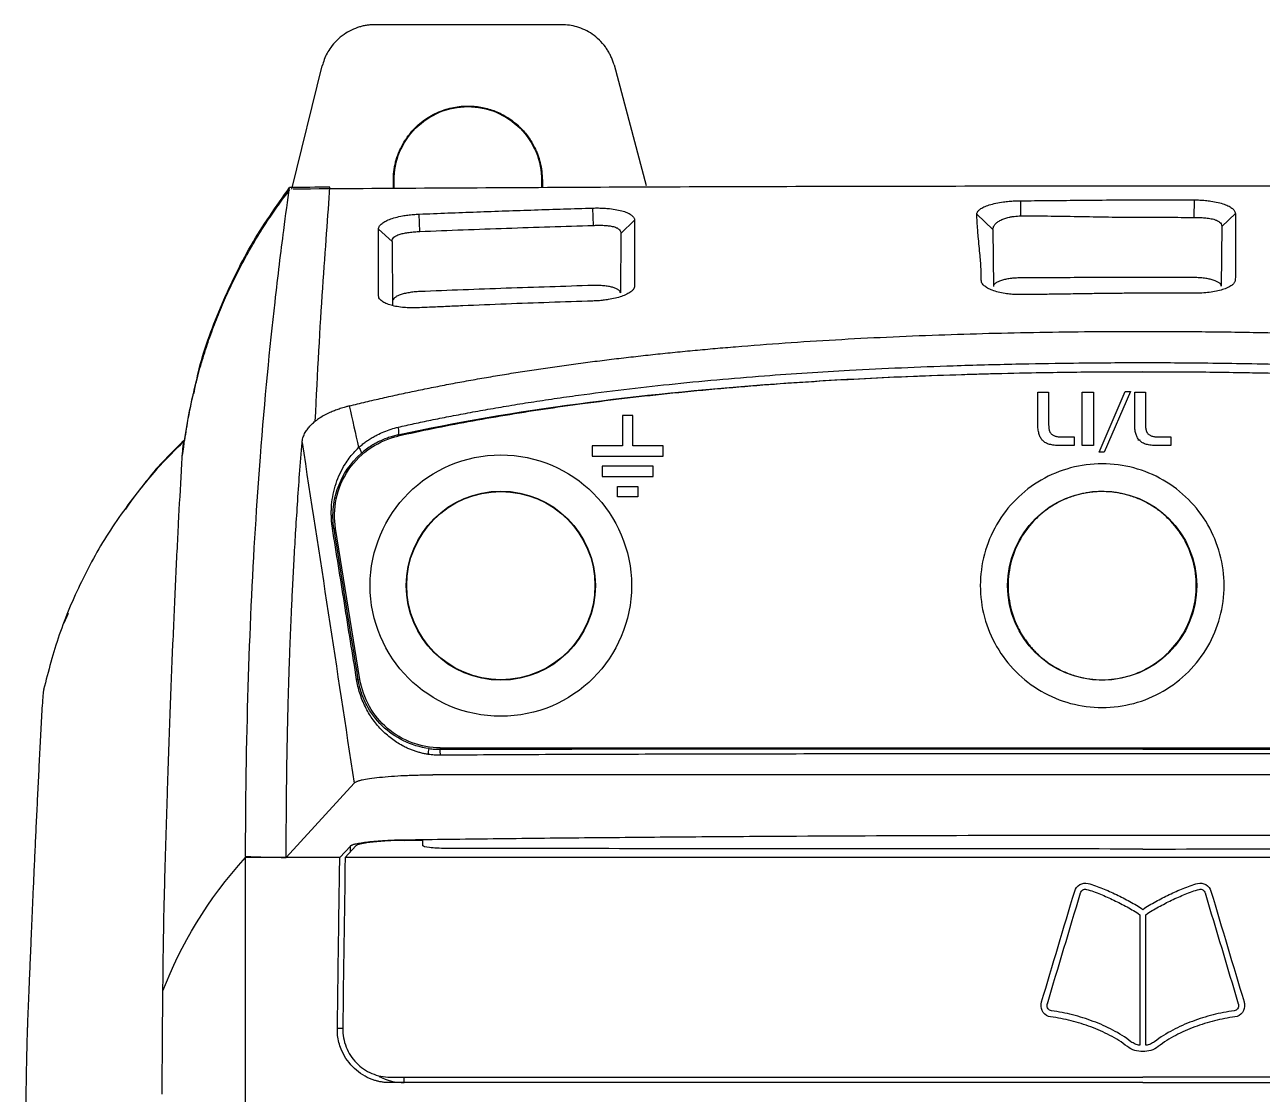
# Model space of a CAD drawing. Extents: x 86 to 639, y 68 to 658.
# Drawn here: x 287.33 to 333.02, y 441.52 to 481.01 of the extents above; entities that cross this region are included whole.
import ezdxf

# ---------------------------------------------------------------- set-up
doc = ezdxf.new("R2010")
doc.units = 0
doc.layers.get('0').update_dxf_attribs({"linetype": 'CONTINUOUS'})

msp = doc.modelspace()

# ---------------------------------------------------------------- linework, layer by layer
at = {"color": 7, "linetype": 'CONTINUOUS'}
for p, q in [((307.152, 481.007), (300.255, 481.007)), ((297.192, 474.942), (298.313, 479.487)), ((309.085, 479.523), (310.273, 475.069)), ((300.939, 474.972), (300.939, 475.257)), ((300.963, 474.972), (300.963, 475.257)), ((306.414, 475.257), (306.414, 475.004)), ((306.439, 475.257), (306.439, 475.004)), ((308.297, 474.239), (308.316, 473.599)), ((324.092, 474.509), (324.096, 473.949)), ((330.498, 474.54), (330.496, 473.895)), ((301.916, 473.375), (301.89, 474.016)), ((309.843, 473.792), (309.339, 473.301)), ((322.48, 474.008), (323.074, 473.45)), ((332.024, 474.033), (331.519, 473.557)), ((300.39, 473.465), (300.893, 473.007)), ((309.339, 473.301), (309.319, 471.104)), ((323.074, 473.45), (323.093, 471.343)), ((331.519, 473.557), (331.499, 471.358)), ((330.497, 471.091), (328.607, 471.093)), ((300.913, 470.808), (300.913, 470.638)), ((328.607, 468.186), (328.607, 468.198)), ((324.732, 466.271), (324.732, 467.445)), ((324.732, 467.445), (325.13, 467.445)), ((325.13, 467.445), (325.13, 466.251)), ((326.369, 467.445), (326.786, 467.445)), ((326.369, 465.475), (326.369, 467.445)), ((326.786, 467.445), (326.786, 465.475)), ((327.001, 465.221), (327.957, 467.467)), ((328.149, 467.467), (327.184, 465.221)), ((327.957, 467.467), (328.149, 467.467)), ((328.307, 466.271), (328.307, 467.445)), ((328.307, 467.445), (328.705, 467.445)), ((328.705, 467.445), (328.705, 466.251)), ((309.4, 466.579), (309.4, 465.454)), ((309.775, 466.579), (309.4, 466.579)), ((309.775, 465.454), (309.775, 466.579)), ((324.732, 466.22), (324.732, 466.271)), ((324.734, 466.171), (324.732, 466.22)), ((324.737, 466.124), (324.734, 466.171)), ((324.742, 466.079), (324.737, 466.124)), ((324.747, 466.035), (324.742, 466.079)), ((324.754, 465.994), (324.747, 466.035)), ((324.762, 465.954), (324.754, 465.994)), ((325.13, 466.251), (325.13, 466.225)), ((325.13, 466.225), (325.131, 466.199)), ((325.131, 466.199), (325.132, 466.175)), ((325.132, 466.175), (325.134, 466.151)), ((325.134, 466.151), (325.136, 466.128)), ((325.136, 466.128), (325.139, 466.107)), ((325.139, 466.107), (325.142, 466.086)), ((325.142, 466.086), (325.146, 466.066)), ((325.146, 466.066), (325.15, 466.047)), ((325.15, 466.047), (325.155, 466.029)), ((325.155, 466.029), (325.16, 466.012)), ((325.16, 466.012), (325.166, 465.996)), ((325.166, 465.996), (325.172, 465.981)), ((325.172, 465.981), (325.179, 465.966)), ((328.308, 466.22), (328.307, 466.271)), ((328.31, 466.171), (328.308, 466.22)), ((328.313, 466.124), (328.31, 466.171)), ((328.317, 466.079), (328.313, 466.124)), ((328.323, 466.035), (328.317, 466.079)), ((328.33, 465.994), (328.323, 466.035)), ((328.338, 465.954), (328.33, 465.994)), ((328.705, 466.251), (328.705, 466.225)), ((328.705, 466.225), (328.706, 466.199)), ((328.706, 466.199), (328.707, 466.175)), ((328.707, 466.175), (328.709, 466.151)), ((328.709, 466.151), (328.711, 466.128)), ((328.711, 466.128), (328.714, 466.107)), ((328.714, 466.107), (328.718, 466.086)), ((328.718, 466.086), (328.722, 466.066)), ((328.722, 466.066), (328.726, 466.047)), ((328.726, 466.047), (328.731, 466.029)), ((328.731, 466.029), (328.736, 466.012)), ((328.736, 466.012), (328.742, 465.996)), ((328.742, 465.996), (328.748, 465.981)), ((328.748, 465.981), (328.755, 465.966)), ((301.117, 465.819), (301.108, 465.862)), ((324.772, 465.916), (324.762, 465.954)), ((324.782, 465.879), (324.772, 465.916)), ((324.794, 465.845), (324.782, 465.879)), ((324.808, 465.812), (324.794, 465.845)), ((324.822, 465.781), (324.808, 465.812)), ((324.838, 465.752), (324.822, 465.781)), ((324.855, 465.724), (324.838, 465.752)), ((324.873, 465.699), (324.855, 465.724)), ((324.893, 465.675), (324.873, 465.699)), ((324.915, 465.651), (324.893, 465.675)), ((324.94, 465.628), (324.915, 465.651)), ((324.966, 465.607), (324.94, 465.628)), ((324.995, 465.587), (324.966, 465.607)), ((325.025, 465.569), (324.995, 465.587)), ((325.057, 465.553), (325.025, 465.569)), ((325.091, 465.538), (325.057, 465.553)), ((325.127, 465.525), (325.091, 465.538)), ((325.165, 465.513), (325.127, 465.525)), ((325.179, 465.966), (325.186, 465.953)), ((325.186, 465.953), (325.195, 465.941)), ((325.195, 465.941), (325.208, 465.922)), ((325.208, 465.922), (325.223, 465.905)), ((325.223, 465.905), (325.239, 465.889)), ((325.239, 465.889), (325.257, 465.875)), ((325.257, 465.875), (325.276, 465.862)), ((325.276, 465.862), (325.296, 465.849)), ((325.296, 465.849), (325.318, 465.838)), ((325.318, 465.838), (325.342, 465.828)), ((325.342, 465.828), (325.367, 465.819)), ((325.367, 465.819), (325.393, 465.812)), ((325.393, 465.812), (325.421, 465.805)), ((325.421, 465.805), (325.45, 465.8)), ((325.45, 465.8), (325.481, 465.796)), ((325.481, 465.796), (325.513, 465.793)), ((325.513, 465.793), (325.546, 465.791)), ((325.546, 465.791), (325.581, 465.791)), ((325.581, 465.791), (326.067, 465.791)), ((326.067, 465.791), (326.067, 465.475)), ((328.348, 465.916), (328.338, 465.954)), ((328.358, 465.879), (328.348, 465.916)), ((328.37, 465.845), (328.358, 465.879)), ((328.383, 465.812), (328.37, 465.845)), ((328.398, 465.781), (328.383, 465.812)), ((328.413, 465.752), (328.398, 465.781)), ((328.43, 465.724), (328.413, 465.752)), ((328.514, 465.669), (328.417, 465.667)), ((328.449, 465.699), (328.43, 465.724)), ((328.468, 465.675), (328.449, 465.699)), ((328.491, 465.651), (328.468, 465.675)), ((328.516, 465.628), (328.491, 465.651)), ((328.542, 465.607), (328.516, 465.628)), ((328.571, 465.587), (328.542, 465.607)), ((328.601, 465.569), (328.571, 465.587)), ((328.633, 465.553), (328.601, 465.569)), ((328.667, 465.538), (328.633, 465.553)), ((328.703, 465.525), (328.667, 465.538)), ((328.741, 465.513), (328.703, 465.525)), ((328.755, 465.966), (328.762, 465.953)), ((328.762, 465.953), (328.77, 465.941)), ((328.77, 465.941), (328.784, 465.922)), ((328.784, 465.922), (328.798, 465.905)), ((328.798, 465.905), (328.815, 465.889)), ((328.815, 465.889), (328.832, 465.875)), ((328.832, 465.875), (328.851, 465.862)), ((328.851, 465.862), (328.872, 465.849)), ((328.872, 465.849), (328.894, 465.838)), ((328.894, 465.838), (328.918, 465.828)), ((328.918, 465.828), (328.942, 465.819)), ((328.942, 465.819), (328.969, 465.812)), ((328.969, 465.812), (328.996, 465.805)), ((328.996, 465.805), (329.026, 465.8)), ((329.026, 465.8), (329.056, 465.796)), ((329.056, 465.796), (329.088, 465.793)), ((329.088, 465.793), (329.122, 465.791)), ((329.122, 465.791), (329.157, 465.791)), ((329.157, 465.791), (329.642, 465.791)), ((329.642, 465.791), (329.642, 465.475)), ((308.275, 465.454), (308.275, 465.079)), ((309.4, 465.454), (308.275, 465.454)), ((308.275, 465.079), (310.9, 465.079)), ((310.9, 465.454), (309.775, 465.454)), ((310.9, 465.079), (310.9, 465.454)), ((325.205, 465.503), (325.165, 465.513)), ((325.246, 465.494), (325.205, 465.503)), ((325.29, 465.487), (325.246, 465.494)), ((325.335, 465.482), (325.29, 465.487)), ((325.382, 465.478), (325.335, 465.482)), ((325.431, 465.476), (325.382, 465.478)), ((325.482, 465.475), (325.431, 465.476)), ((326.067, 465.475), (325.482, 465.475)), ((326.786, 465.475), (326.369, 465.475)), ((327.184, 465.221), (327.001, 465.221)), ((328.781, 465.503), (328.741, 465.513)), ((328.822, 465.494), (328.781, 465.503)), ((328.866, 465.487), (328.822, 465.494)), ((328.911, 465.482), (328.866, 465.487)), ((328.958, 465.478), (328.911, 465.482)), ((329.007, 465.476), (328.958, 465.478)), ((329.058, 465.475), (329.007, 465.476)), ((329.642, 465.475), (329.058, 465.475)), ((308.65, 464.704), (308.65, 464.329)), ((310.525, 464.704), (308.65, 464.704)), ((310.525, 464.329), (310.525, 464.704)), ((308.65, 464.329), (310.525, 464.329)), ((309.213, 463.954), (309.963, 463.954)), ((309.213, 463.579), (309.213, 463.954)), ((309.963, 463.954), (309.963, 463.579)), ((309.963, 463.579), (309.213, 463.579)), ((298.748, 462.403), (298.808, 462.413)), ((299.707, 456.835), (298.808, 462.413)), ((288.938, 459.274), (288.777, 458.908)), ((299.642, 456.825), (299.707, 456.835)), ((302.669, 454.253), (302.669, 454.312)), ((302.669, 454.312), (354.545, 454.312)), ((328.607, 453.312), (302.398, 453.312)), ((354.815, 453.312), (328.607, 453.312)), ((296.985, 450.26), (299.49, 453.007)), ((298.961, 450.26), (299.353, 450.684)), ((299.159, 450.26), (299.552, 450.685)), ((302.031, 450.693), (302.029, 450.902))]:
    msp.add_line(p, q, dxfattribs=at)
msp.add_line((300.893, 473.007), (300.913, 470.638))
at = {"color": 8, "linetype": 'CONTINUOUS'}
for p, q in [((301.342, 450.893), (301.342, 450.915)), ((299.353, 450.47), (299.353, 450.684)), ((299.071, 443.949), (298.873, 443.949)), ((301.342, 441.949), (301.342, 442.138))]:
    msp.add_line(p, q, dxfattribs=at)
at = {"color": 7, "linetype": 'CONTINUOUS', "flags": 128}
for points in [[(301.108, 465.862), (301.122, 465.871), (301.133, 465.89), (301.141, 465.919), (301.145, 465.956), (301.145, 465.999), (301.141, 466.048), (301.133, 466.098), (301.122, 466.149)], [(299.656, 465.395), (299.684, 465.359), (299.708, 465.324), (299.729, 465.289), (299.744, 465.257), (299.754, 465.228), (299.757, 465.204), (299.755, 465.185), (299.748, 465.172)]]:
    msp.add_lwpolyline(points, dxfattribs=at)
at = {"color": 7, "linetype": 'CONTINUOUS'}
for centre, radius in [((304.907, 460.298), 4.825), ((304.907, 460.298), 3.491), ((304.907, 460.298), 3.474), ((327.107, 460.298), 3.491)]:
    msp.add_circle(centre, radius, dxfattribs=at)
for centre, radius, start, end in [((298.711, 462.324), 0.0882, 64.9572, 102.043), ((299.602, 456.744), 0.0901, 63.4555, 102.0612), ((269.575, 458.554), 32.96, 352.1719, 352.5513), ((299.671, 454.085), 3.003, 359.0845, 3.2083)]:
    msp.add_arc(centre, radius, start, end, dxfattribs=at)
at = {"color": 8, "linetype": 'CONTINUOUS'}
msp.add_arc((301.342, 443.93), 1.98, 242.2555, 269.9908, dxfattribs=at)
at = {"color": 7, "linetype": 'CONTINUOUS'}
for points, knots in [([(300.255, 481.007), (300.207, 481.006), (300.111, 481.004), (299.968, 480.988), (299.826, 480.963), (299.631, 480.912), (299.388, 480.819), (299.104, 480.654), (298.843, 480.439), (298.638, 480.197), (298.489, 479.957), (298.382, 479.728), (298.336, 479.567), (298.313, 479.487)], [0, 0, 0, 0, 0.054324, 0.108343, 0.162336, 0.216586, 0.335867, 0.455346, 0.585776, 0.716409, 0.811058, 0.905085, 1, 1, 1, 1]), ([(309.085, 479.523), (309.071, 479.571), (309.043, 479.666), (308.989, 479.803), (308.926, 479.937), (308.852, 480.065), (308.733, 480.241), (308.551, 480.451), (308.292, 480.662), (308.011, 480.823), (307.726, 480.93), (307.437, 480.996), (307.247, 481.004), (307.152, 481.007)], [0, 0, 0, 0, 0.056861, 0.113237, 0.169437, 0.225774, 0.282559, 0.412803, 0.543251, 0.662726, 0.7824, 0.891055, 1, 1, 1, 1]), ([(300.939, 475.257), (300.94, 475.316), (300.942, 475.431), (300.958, 475.603), (300.985, 475.773), (301.022, 475.941), (301.07, 476.106), (301.129, 476.268), (301.234, 476.51), (301.41, 476.819), (301.724, 477.205), (302.144, 477.561), (302.67, 477.833), (303.228, 477.989), (303.772, 478.023), (304.289, 477.957), (304.773, 477.801), (305.229, 477.557), (305.618, 477.237), (305.931, 476.872), (306.138, 476.526), (306.276, 476.206), (306.365, 475.911), (306.427, 475.594), (306.435, 475.37), (306.439, 475.257)], [0, 0, 0, 0, 0.020203, 0.040204, 0.060083, 0.079919, 0.099793, 0.119784, 0.139971, 0.191365, 0.242819, 0.312145, 0.381531, 0.446848, 0.512226, 0.569654, 0.627145, 0.687768, 0.748454, 0.801257, 0.854121, 0.888054, 0.922047, 0.960976, 1, 1, 1, 1]), ([(300.963, 475.257), (300.963, 475.614), (301.034, 475.971), (301.307, 476.63), (301.509, 476.932), (302.014, 477.437), (302.316, 477.639), (302.975, 477.912), (303.332, 477.983), (304.045, 477.983), (304.402, 477.912), (305.061, 477.639), (305.363, 477.437), (305.868, 476.932), (306.07, 476.63), (306.343, 475.971), (306.414, 475.614), (306.414, 475.257)], [0, 0, 0, 0, 0.125, 0.125, 0.25, 0.25, 0.375, 0.375, 0.5, 0.5, 0.625, 0.625, 0.75, 0.75, 0.875, 0.875, 1, 1, 1, 1]), ([(293.243, 465.669), (293.263, 465.809), (293.303, 466.089), (293.375, 466.505), (293.455, 466.917), (293.543, 467.325), (293.639, 467.727), (293.743, 468.125), (293.854, 468.518), (293.973, 468.905), (294.099, 469.288), (294.231, 469.665), (294.371, 470.037), (294.516, 470.403), (294.668, 470.764), (294.826, 471.119), (294.99, 471.468), (295.16, 471.812), (295.335, 472.149), (295.515, 472.481), (295.7, 472.807), (295.889, 473.127), (296.084, 473.441), (296.283, 473.749), (296.486, 474.051), (296.693, 474.347), (296.904, 474.637), (297.049, 474.827), (297.121, 474.921)], [0, 0, 0, 0, 0.042336, 0.084366, 0.126089, 0.167503, 0.208609, 0.249405, 0.289892, 0.330067, 0.369931, 0.409483, 0.448724, 0.487651, 0.526266, 0.564568, 0.602558, 0.640236, 0.677602, 0.714657, 0.751401, 0.787836, 0.823962, 0.85978, 0.895292, 0.930498, 0.9654, 1, 1, 1, 1]), ([(293.577, 467.387), (293.626, 467.642), (293.833, 468.726), (294.526, 470.571), (295.619, 472.887), (296.613, 474.297), (297.107, 474.998)], [0, 0, 0, 0, 0.093072, 0.395378, 0.699263, 1, 1, 1, 1]), ([(295.485, 450.297), (295.485, 451.346), (295.494, 452.377), (295.574, 457.694), (295.889, 464.077), (296.492, 470.206), (296.789, 472.619), (296.968, 473.991), (297.04, 474.52), (297.107, 474.998)], [0, 0, 0, 0, 0.517739, 0.517739, 2.721981, 4.086011, 4.876594, 4.876594, 5.450041, 5.450041, 5.450041, 5.450041]), ([(297.235, 474.951), (300.685, 474.972), (307.61, 475.016), (318.087, 475.052), (325.102, 475.057), (328.607, 475.059)], [0, 0, 0, 0, 0.331909, 0.666236, 1, 1, 1, 1]), ([(298.057, 466.37), (298.139, 468.185), (298.237, 469.834), (298.43, 472.733), (298.525, 473.983), (298.6, 475.008)], [0, 0, 0, 0, 0.5, 0.5, 1, 1, 1, 1]), ([(328.607, 475.059), (332.111, 475.057), (339.126, 475.052), (349.604, 475.016), (356.529, 474.972), (359.979, 474.951)], [0, 0, 0, 0, 0.333756, 0.668083, 1, 1, 1, 1]), ([(301.89, 474.016), (302.6, 474.044), (304.021, 474.099), (306.156, 474.173), (307.583, 474.217), (308.297, 474.239)], [0, 0, 0, 0, 0.3321585, 0.6654931, 1, 1, 1, 1]), ([(308.297, 474.239), (308.333, 474.24), (308.404, 474.242), (308.511, 474.242), (308.615, 474.239), (308.719, 474.235), (308.82, 474.228), (308.984, 474.212), (309.199, 474.181), (309.43, 474.125), (309.614, 474.054), (309.721, 473.987), (309.783, 473.929), (309.816, 473.884), (309.839, 473.839), (309.842, 473.807), (309.844, 473.792)], [0, 0, 0, 0, 0.0419074, 0.0834094, 0.1247447, 0.1661556, 0.2078827, 0.2501617, 0.3740965, 0.4995149, 0.6221801, 0.7492013, 0.8110579, 0.8745331, 0.9388919, 1, 1, 1, 1]), ([(322.48, 474.008), (322.481, 474.02), (322.482, 474.046), (322.497, 474.084), (322.52, 474.121), (322.553, 474.158), (322.617, 474.213), (322.733, 474.282), (322.932, 474.358), (323.176, 474.421), (323.428, 474.464), (323.665, 474.49), (323.877, 474.505), (324.02, 474.508), (324.092, 474.509)], [0, 0, 0, 0, 0.050271, 0.100182, 0.150013, 0.200049, 0.250569, 0.376187, 0.500611, 0.625917, 0.750289, 0.834047, 0.916734, 1, 1, 1, 1]), ([(324.092, 474.509), (324.264, 474.51), (324.641, 474.513), (325.393, 474.52), (326.379, 474.53), (327.507, 474.54), (328.26, 474.542), (328.607, 474.543)], [0, 0, 0, 0, 0.1142851, 0.2500018, 0.499984, 0.7694685, 1, 1, 1, 1]), ([(328.607, 474.543), (328.924, 474.542), (329.555, 474.542), (330.185, 474.541), (330.498, 474.54)], [0, 0, 0, 0, 0.503636, 1, 1, 1, 1]), ([(330.498, 474.54), (330.533, 474.54), (330.604, 474.539), (330.71, 474.535), (330.814, 474.529), (330.916, 474.52), (331.017, 474.51), (331.179, 474.488), (331.391, 474.449), (331.618, 474.383), (331.799, 474.306), (331.904, 474.234), (331.964, 474.174), (331.997, 474.127), (332.019, 474.08), (332.022, 474.048), (332.024, 474.033)], [0, 0, 0, 0, 0.04168, 0.083042, 0.124338, 0.165821, 0.207742, 0.250344, 0.373822, 0.499504, 0.622344, 0.749085, 0.810596, 0.874457, 0.939088, 1, 1, 1, 1]), ([(300.39, 473.465), (300.39, 473.475), (300.392, 473.495), (300.402, 473.526), (300.42, 473.563), (300.449, 473.605), (300.507, 473.666), (300.61, 473.74), (300.786, 473.822), (301.009, 473.894), (301.247, 473.946), (301.474, 473.982), (301.68, 474.005), (301.82, 474.012), (301.89, 474.016)], [0, 0, 0, 0, 0.039765, 0.081601, 0.12564, 0.189489, 0.251072, 0.378029, 0.500667, 0.626364, 0.749827, 0.834371, 0.917086, 1, 1, 1, 1]), ([(309.844, 473.792), (309.844, 473.7), (309.844, 473.482), (309.844, 473.093), (309.845, 472.572), (309.844, 472.03), (309.844, 471.598), (309.841, 471.397), (309.84, 471.343)], [0, 0, 0, 0, 0.122689, 0.289362, 0.500023, 0.772383, 0.939045, 1, 1, 1, 1]), ([(322.643, 471.571), (322.643, 471.642), (322.642, 471.786), (322.634, 472), (322.621, 472.235), (322.598, 472.514), (322.566, 472.841), (322.535, 473.156), (322.507, 473.457), (322.487, 473.729), (322.482, 473.918), (322.48, 474.008)], [0, 0, 0, 0, 0.082273, 0.165581, 0.249929, 0.358907, 0.499845, 0.649294, 0.749845, 0.882275, 1, 1, 1, 1]), ([(323.074, 473.45), (323.074, 473.479), (323.085, 473.542), (323.14, 473.634), (323.235, 473.723), (323.359, 473.797), (323.505, 473.857), (323.65, 473.898), (323.771, 473.921), (323.912, 473.941), (324.017, 473.948), (324.096, 473.949)], [2, 2, 2, 2, 2.358582, 2.771605, 3.173075, 3.568828, 3.919417, 4.274657, 4.512728, 4.661605, 5.109554, 5.109554, 5.109554, 5.109554]), ([(324.096, 473.949), (324.848, 473.954), (326.351, 473.929), (327.855, 473.898), (328.607, 473.898)], [2, 2, 2, 2, 4.797123, 7.594349, 7.594349, 7.594349, 7.594349]), ([(328.607, 473.898), (328.922, 473.898), (329.551, 473.898), (330.181, 473.896), (330.496, 473.895)], [2, 2, 2, 2, 3.17099, 4.341925, 4.341925, 4.341925, 4.341925]), ([(330.496, 473.895), (330.555, 473.895), (330.672, 473.893), (330.851, 473.884), (331.005, 473.868), (331.132, 473.847), (331.236, 473.822), (331.348, 473.784), (331.442, 473.729), (331.505, 473.653), (331.519, 473.591), (331.519, 473.557)], [2, 2, 2, 2, 2.362977, 2.723375, 3.13571, 3.389115, 3.638669, 3.967066, 4.407616, 4.753707, 5.177187, 5.177187, 5.177187, 5.177187]), ([(332.024, 474.033), (332.024, 473.931), (332.024, 473.727), (332.024, 473.414), (332.024, 472.941), (332.024, 472.396), (332.025, 471.882), (332.022, 471.641), (332.021, 471.576)], [0, 0, 0, 0, 0.133335, 0.26667, 0.400006, 0.725163, 0.925162, 1, 1, 1, 1]), ([(300.39, 470.988), (300.39, 471.027), (300.387, 471.163), (300.388, 471.454), (300.388, 471.911), (300.389, 472.425), (300.389, 472.964), (300.39, 473.29), (300.39, 473.465)], [0, 0, 0, 0, 0.042712, 0.152185, 0.328417, 0.571399, 0.76926, 1, 1, 1, 1]), ([(300.893, 473.007), (300.893, 473.037), (300.905, 473.095), (300.957, 473.163), (301.046, 473.224), (301.175, 473.274), (301.345, 473.315), (301.524, 473.342), (301.716, 473.362), (301.85, 473.371), (301.916, 473.375)], [2, 2, 2, 2, 2.389616, 2.719082, 3.045844, 3.538968, 3.933557, 4.339292, 4.748831, 5.160273, 5.160273, 5.160273, 5.160273]), ([(301.916, 473.375), (302.983, 473.418), (305.116, 473.498), (307.25, 473.567), (308.316, 473.599)], [2, 2, 2, 2, 5.978294, 9.953058, 9.953058, 9.953058, 9.953058]), ([(308.316, 473.599), (308.376, 473.602), (308.515, 473.606), (308.7, 473.604), (308.877, 473.589), (309.035, 473.563), (309.168, 473.522), (309.264, 473.466), (309.325, 473.397), (309.339, 473.335), (309.339, 473.301)], [2, 2, 2, 2, 2.35885, 2.852786, 3.179198, 3.574448, 4.046639, 4.403954, 4.760057, 5.194084, 5.194084, 5.194084, 5.194084]), ([(324.094, 471.044), (324.054, 471.044), (323.976, 471.045), (323.859, 471.049), (323.744, 471.057), (323.631, 471.069), (323.468, 471.091), (323.263, 471.131), (323.045, 471.199), (322.868, 471.281), (322.753, 471.362), (322.686, 471.438), (322.649, 471.504), (322.645, 471.548), (322.643, 471.571)], [0, 0, 0, 0, 0.050509, 0.100388, 0.15, 0.199716, 0.249901, 0.373919, 0.499596, 0.623792, 0.749754, 0.833789, 0.916795, 1, 1, 1, 1]), ([(324.096, 471.66), (324.063, 471.66), (323.996, 471.659), (323.897, 471.654), (323.801, 471.646), (323.677, 471.631), (323.532, 471.606), (323.381, 471.567), (323.255, 471.519), (323.163, 471.464), (323.103, 471.405), (323.096, 471.364), (323.092, 471.343)], [0, 0, 0, 0, 0.062252, 0.123811, 0.185344, 0.247519, 0.369353, 0.492311, 0.618145, 0.745064, 0.872159, 1, 1, 1, 1]), ([(328.607, 471.675), (327.854, 471.674), (326.351, 471.672), (324.847, 471.664), (324.096, 471.66)], [0, 0, 0, 0, 0.500564, 1, 1, 1, 1]), ([(330.496, 471.672), (330.181, 471.673), (329.552, 471.674), (328.922, 471.674), (328.607, 471.675)], [0, 0, 0, 0, 0.4997932, 1, 1, 1, 1]), ([(331.5, 471.358), (331.499, 471.368), (331.497, 471.389), (331.482, 471.419), (331.459, 471.449), (331.414, 471.488), (331.337, 471.533), (331.212, 471.581), (331.06, 471.62), (330.886, 471.649), (330.696, 471.668), (330.563, 471.671), (330.496, 471.672)], [0, 0, 0, 0, 0.064377, 0.128003, 0.191443, 0.255269, 0.382178, 0.508044, 0.630954, 0.752806, 0.876325, 1, 1, 1, 1]), ([(332.021, 471.576), (332.019, 471.563), (332.015, 471.537), (331.997, 471.498), (331.97, 471.46), (331.934, 471.422), (331.867, 471.367), (331.75, 471.298), (331.557, 471.224), (331.326, 471.164), (331.067, 471.122), (330.787, 471.095), (330.595, 471.093), (330.497, 471.092)], [0, 0, 0, 0, 0.050013, 0.099751, 0.149555, 0.19976, 0.250697, 0.375457, 0.500343, 0.624863, 0.74994, 0.872686, 1, 1, 1, 1]), ([(301.916, 471.156), (301.882, 471.154), (301.814, 471.151), (301.712, 471.142), (301.613, 471.13), (301.487, 471.111), (301.339, 471.08), (301.189, 471.035), (301.067, 470.983), (300.98, 470.927), (300.923, 470.868), (300.916, 470.828), (300.912, 470.808)], [0, 0, 0, 0, 0.063651, 0.126766, 0.190069, 0.254277, 0.379595, 0.505738, 0.628142, 0.751584, 0.875559, 1, 1, 1, 1]), ([(308.316, 471.38), (307.245, 471.347), (305.112, 471.281), (302.979, 471.198), (301.916, 471.156)], [0, 0, 0, 0, 0.501847, 1, 1, 1, 1]), ([(309.84, 471.343), (309.838, 471.33), (309.834, 471.303), (309.816, 471.264), (309.788, 471.224), (309.752, 471.185), (309.683, 471.128), (309.564, 471.055), (309.37, 470.975), (309.138, 470.907), (308.905, 470.862), (308.69, 470.833), (308.499, 470.814), (308.371, 470.809), (308.306, 470.806)], [0, 0, 0, 0, 0.049963, 0.099669, 0.149463, 0.199688, 0.250676, 0.375504, 0.500231, 0.62402, 0.74973, 0.833031, 0.916076, 1, 1, 1, 1]), ([(309.32, 471.104), (309.319, 471.114), (309.317, 471.134), (309.302, 471.164), (309.277, 471.194), (309.232, 471.23), (309.155, 471.272), (309.031, 471.314), (308.882, 471.347), (308.709, 471.37), (308.518, 471.383), (308.384, 471.381), (308.316, 471.38)], [0, 0, 0, 0, 0.06532, 0.130063, 0.19483, 0.260225, 0.385093, 0.508201, 0.629662, 0.750154, 0.874396, 1, 1, 1, 1]), ([(328.607, 471.093), (328.427, 471.093), (328.051, 471.092), (327.506, 471.088), (326.934, 471.08), (326.282, 471.071), (325.699, 471.062), (325.121, 471.054), (324.645, 471.048), (324.269, 471.045), (324.094, 471.044)], [0, 0, 0, 0, 0.11927, 0.249978, 0.36225, 0.499978, 0.683345, 0.749989, 0.883818, 1, 1, 1, 1]), ([(301.901, 470.558), (301.861, 470.556), (301.783, 470.553), (301.666, 470.552), (301.554, 470.553), (301.444, 470.558), (301.283, 470.57), (301.077, 470.596), (300.848, 470.648), (300.657, 470.716), (300.528, 470.789), (300.448, 470.859), (300.403, 470.923), (300.394, 470.967), (300.39, 470.988)], [0, 0, 0, 0, 0.052365, 0.103313, 0.153089, 0.201957, 0.250195, 0.375056, 0.499777, 0.624406, 0.74947, 0.833998, 0.916989, 1, 1, 1, 1]), ([(308.306, 470.806), (307.769, 470.789), (306.701, 470.754), (305.1, 470.695), (303.822, 470.643), (302.88, 470.602), (302.347, 470.579), (302.026, 470.564), (301.901, 470.558)], [0, 0, 0, 0, 0.251475, 0.499983, 0.749987, 0.849991, 0.941276, 1, 1, 1, 1]), ([(299.312, 466.934), (299.514, 466.984), (299.92, 467.083), (300.535, 467.225), (301.157, 467.364), (301.786, 467.497), (302.422, 467.626), (303.066, 467.751), (303.716, 467.871), (304.374, 467.986), (305.039, 468.098), (305.71, 468.205), (306.389, 468.308), (307.076, 468.407), (307.769, 468.502), (308.469, 468.593), (309.177, 468.68), (309.892, 468.763), (310.614, 468.842), (311.343, 468.917), (312.08, 468.989), (312.824, 469.057), (313.929, 469.151), (315.406, 469.264), (317.265, 469.382), (319.156, 469.481), (321.047, 469.558), (322.931, 469.617), (324.806, 469.657), (326.7, 469.682), (327.969, 469.685), (328.607, 469.686)], [0, 0, 0, 0, 0.022267, 0.044639, 0.067123, 0.089725, 0.11245, 0.135303, 0.158292, 0.18142, 0.204694, 0.228118, 0.251697, 0.275437, 0.299343, 0.323418, 0.347668, 0.372096, 0.396708, 0.421506, 0.446496, 0.471681, 0.497065, 0.558586, 0.621, 0.684352, 0.74868, 0.810618, 0.873133, 0.936251, 1, 1, 1, 1]), ([(328.607, 469.686), (328.972, 469.686), (329.7, 469.685), (330.789, 469.677), (331.872, 469.664), (332.949, 469.645), (334.019, 469.621), (335.083, 469.592), (336.432, 469.547), (338.057, 469.481), (339.949, 469.382), (341.807, 469.264), (343.511, 469.134), (345.062, 468.997), (346.463, 468.858), (347.838, 468.705), (349.187, 468.538), (350.51, 468.356), (351.807, 468.16), (353.077, 467.948), (354.322, 467.72), (355.541, 467.476), (356.734, 467.217), (357.514, 467.028), (357.901, 466.934)], [0, 0, 0, 0, 0.036507, 0.072804, 0.108897, 0.14479, 0.180489, 0.215998, 0.251324, 0.315652, 0.379003, 0.441418, 0.502941, 0.551228, 0.598802, 0.645692, 0.691926, 0.737535, 0.782551, 0.827009, 0.870944, 0.914395, 0.9574, 1, 1, 1, 1]), ([(301.122, 466.149), (301.316, 466.193), (301.717, 466.282), (302.34, 466.413), (303.001, 466.545), (303.701, 466.679), (304.439, 466.812), (305.217, 466.945), (306.034, 467.077), (306.891, 467.206), (308.581, 467.445), (311.162, 467.752), (314.504, 468.05), (318.003, 468.276), (321.1, 468.409), (323.794, 468.483), (325.732, 468.516), (327.295, 468.531), (328.211, 468.533), (328.607, 468.533)], [0, 0, 0, 0, 0.0224244, 0.0461814, 0.0712718, 0.0976955, 0.1254518, 0.1545384, 0.1849535, 0.2166989, 0.2497775, 0.3721265, 0.4997258, 0.6128233, 0.7498179, 0.8325499, 0.9018258, 0.9576436, 1, 1, 1, 1]), ([(328.607, 468.533), (328.947, 468.533), (329.69, 468.532), (330.901, 468.522), (332.301, 468.503), (333.892, 468.47), (336.35, 468.4), (339.269, 468.273), (342.72, 468.049), (346.005, 467.757), (348.815, 467.424), (350.977, 467.111), (352.429, 466.875), (353.759, 466.635), (354.969, 466.397), (355.73, 466.229), (356.092, 466.149)], [0, 0, 0, 0, 0.036425, 0.079657, 0.129695, 0.186537, 0.250183, 0.393442, 0.500277, 0.622821, 0.750222, 0.80843, 0.862513, 0.912474, 0.958304, 1, 1, 1, 1]), ([(301.108, 465.862), (303.274, 466.338), (305.505, 466.713), (310.031, 467.319), (312.327, 467.547), (316.948, 467.893), (319.273, 468.009), (323.935, 468.161), (326.271, 468.198), (328.607, 468.198)], [0, 0, 0, 0, 0.25, 0.25, 0.5, 0.5, 0.75, 0.75, 1, 1, 1, 1]), ([(328.607, 468.186), (328.226, 468.186), (327.462, 468.184), (326.311, 468.175), (324.957, 468.157), (323.418, 468.126), (321.083, 468.06), (318.213, 467.941), (314.729, 467.722), (311.319, 467.424), (308.545, 467.1), (306.484, 466.808), (305.077, 466.587), (303.716, 466.349), (302.4, 466.096), (301.54, 465.91), (301.117, 465.819)], [0, 0, 0, 0, 0.04127, 0.08293, 0.124982, 0.188238, 0.249971, 0.378477, 0.499997, 0.628726, 0.749982, 0.803056, 0.854582, 0.904571, 0.953038, 1, 1, 1, 1]), ([(328.607, 468.198), (330.943, 468.198), (333.279, 468.161), (337.94, 468.009), (340.266, 467.893), (344.887, 467.548), (347.182, 467.318), (351.709, 466.713), (353.94, 466.338), (356.106, 465.862)], [0, 0, 0, 0, 0.25, 0.25, 0.5, 0.5, 0.75, 0.75, 1, 1, 1, 1]), ([(356.096, 465.819), (355.834, 465.876), (355.303, 465.992), (354.497, 466.156), (353.673, 466.314), (352.831, 466.466), (351.971, 466.611), (351.094, 466.75), (350.198, 466.883), (348.487, 467.121), (345.893, 467.424), (343.032, 467.675), (340.701, 467.835), (338.987, 467.932), (337.254, 468.013), (335.342, 468.084), (333.227, 468.141), (330.924, 468.179), (329.382, 468.184), (328.607, 468.186)], [0, 0, 0, 0, 0.029172, 0.058931, 0.08928, 0.120224, 0.151766, 0.183909, 0.216658, 0.250014, 0.371438, 0.500007, 0.561672, 0.625011, 0.686281, 0.750033, 0.83259, 0.915909, 1, 1, 1, 1]), ([(293.547, 467.409), (293.47, 467.056), (293.315, 466.346), (293.203, 465.521), (293.146, 465.106)], [0, 0, 0, 0, 0.497229, 1, 1, 1, 1]), ([(299.312, 466.934), (299.272, 466.923), (299.207, 466.905), (299.08, 466.868), (298.934, 466.82), (298.76, 466.756), (298.579, 466.68), (298.395, 466.59), (298.213, 466.485), (298.109, 466.408), (298.057, 466.37)], [0, 0, 0, 0, 0.077298, 0.125355, 0.250376, 0.37451, 0.500101, 0.663978, 0.83068, 1, 1, 1, 1]), ([(297.568, 465.586), (297.571, 465.614), (297.579, 465.668), (297.6, 465.75), (297.627, 465.83), (297.663, 465.909), (297.717, 466.007), (297.797, 466.121), (297.913, 466.249), (298.009, 466.33), (298.057, 466.37)], [0, 0, 0, 0, 0.10253, 0.203589, 0.303363, 0.402047, 0.499841, 0.670276, 0.836555, 1, 1, 1, 1]), ([(299.656, 465.395), (299.698, 465.431), (299.782, 465.504), (299.914, 465.604), (300.051, 465.699), (300.193, 465.786), (300.372, 465.884), (300.591, 465.985), (300.851, 466.081), (301.031, 466.127), (301.122, 466.149)], [0, 0, 0, 0, 0.099637, 0.199334, 0.299284, 0.399682, 0.500721, 0.667321, 0.833437, 1, 1, 1, 1]), ([(291.059, 463.124), (291.349, 463.524), (292.002, 464.426), (292.799, 465.224), (293.243, 465.669)], [0, 0, 0, 0, 0.442724, 1, 1, 1, 1]), ([(293.224, 465.668), (292.743, 465.201), (292.179, 464.653), (291.722, 464.029), (291.655, 463.938)], [0, 0, 0, 0, 0.854123, 1, 1, 1, 1]), ([(292.432, 445.342), (292.442, 446.259), (292.452, 447.068), (292.471, 448.128), (292.478, 448.451), (292.489, 448.883), (292.493, 449.021), (292.501, 449.3), (292.536, 450.547), (292.572, 451.724), (292.669, 454.713), (292.736, 456.506), (292.838, 458.958), (292.872, 459.736), (292.941, 461.218), (292.976, 461.923), (293.046, 463.272), (293.081, 463.916), (293.12, 464.611), (293.125, 464.688), (293.134, 464.841), (293.138, 464.917), (293.151, 465.122), (293.16, 465.238), (293.187, 465.527), (293.205, 465.639), (293.224, 465.668)], [0, 0, 0, 0, 0.0625, 0.0625, 0.09375, 0.09375, 0.109375, 0.109375, 0.125, 0.25, 0.25, 0.5, 0.5, 0.625, 0.625, 0.75, 0.75, 0.875, 0.875, 0.890625, 0.890625, 0.90625, 0.90625, 0.9375, 0.9375, 1, 1, 1, 1]), ([(296.985, 450.26), (296.985, 450.53), (296.986, 451.066), (296.99, 451.853), (296.996, 452.621), (297.005, 453.368), (297.017, 454.094), (297.031, 454.801), (297.046, 455.488), (297.064, 456.156), (297.083, 456.804), (297.104, 457.433), (297.126, 458.044), (297.152, 458.706), (297.184, 459.452), (297.225, 460.313), (297.274, 461.249), (297.332, 462.256), (297.401, 463.325), (297.479, 464.451), (297.537, 465.199), (297.568, 465.586)], [0, 0, 0, 0, 0.0469603, 0.0931395, 0.1385368, 0.1831513, 0.2269825, 0.27003, 0.3122934, 0.3537726, 0.3944675, 0.4343781, 0.4735045, 0.5118469, 0.5629849, 0.6203195, 0.6838507, 0.7535797, 0.8295095, 0.9116463, 1, 1, 1, 1]), ([(298.808, 462.413), (298.754, 462.752), (298.755, 463.124), (298.91, 463.872), (299.064, 464.246), (299.51, 464.903), (299.799, 465.184), (300.437, 465.605), (300.783, 465.744), (301.117, 465.819)], [0, 0, 0, 0, 0.25, 0.25, 0.5, 0.5, 0.75, 0.75, 1, 1, 1, 1]), ([(301.108, 465.862), (301.053, 465.848), (300.937, 465.821), (300.76, 465.765), (300.573, 465.694), (300.396, 465.612), (300.22, 465.516), (300.04, 465.403), (299.879, 465.284), (299.781, 465.201), (299.748, 465.172)], [0, 0, 0, 0, 0.109901, 0.229666, 0.359581, 0.499876, 0.610576, 0.749998, 0.914525, 1, 1, 1, 1]), ([(298.692, 462.41), (298.685, 462.457), (298.671, 462.552), (298.658, 462.695), (298.65, 462.839), (298.647, 462.985), (298.651, 463.131), (298.666, 463.364), (298.712, 463.682), (298.816, 464.068), (298.962, 464.438), (299.128, 464.747), (299.302, 465.001), (299.468, 465.208), (299.594, 465.333), (299.656, 465.395)], [0, 0, 0, 0, 0.040943, 0.08233, 0.124321, 0.167067, 0.210704, 0.255357, 0.377877, 0.50719, 0.632848, 0.755801, 0.839721, 0.921052, 1, 1, 1, 1]), ([(298.748, 462.403), (298.704, 462.677), (298.7, 462.949), (298.755, 463.463), (298.814, 463.707), (299.072, 464.402), (299.352, 464.824), (299.748, 465.172)], [0, 0, 0, 0, 0.25, 0.25, 0.5, 0.5, 1, 1, 1, 1]), ([(327.107, 464.798), (326.321, 464.798), (325.537, 464.588), (324.177, 463.803), (323.602, 463.228), (322.817, 461.868), (322.607, 461.084), (322.607, 459.513), (322.817, 458.728), (323.602, 457.368), (324.177, 456.794), (325.537, 456.008), (326.321, 455.798), (327.892, 455.798), (328.677, 456.008), (330.037, 456.794), (330.611, 457.368), (331.004, 458.048)], [0, 0, 0, 0, 0.125, 0.125, 0.25, 0.25, 0.375, 0.375, 0.5, 0.5, 0.625, 0.625, 0.75, 0.75, 0.875, 0.875, 1, 1, 1, 1]), ([(331.004, 458.048), (331.397, 458.728), (331.607, 459.513), (331.607, 461.084), (331.397, 461.868), (330.611, 463.228), (330.037, 463.803), (328.677, 464.588), (327.892, 464.798), (327.107, 464.798)], [0, 0, 0, 0, 0.25, 0.25, 0.5, 0.5, 0.75, 0.75, 1, 1, 1, 1]), ([(291.826, 464.172), (291.366, 463.578), (290.468, 462.418), (289.401, 460.478), (288.561, 458.504), (288.203, 457.139), (288.026, 456.461)], [0, 0, 0, 0, 0.263906, 0.515045, 0.759245, 1, 1, 1, 1]), ([(327.107, 463.772), (327.046, 463.771), (326.925, 463.769), (326.743, 463.754), (326.563, 463.731), (326.384, 463.698), (326.119, 463.634), (325.774, 463.517), (325.365, 463.315), (324.986, 463.062), (324.53, 462.662), (324.064, 462.055), (323.771, 461.348), (323.653, 460.753), (323.623, 460.298), (323.653, 459.844), (323.732, 459.446), (323.838, 459.109), (323.953, 458.828), (324.05, 458.65), (324.098, 458.561)], [0, 0, 0, 0, 0.025106, 0.050103, 0.075059, 0.100044, 0.125126, 0.187614, 0.250178, 0.312666, 0.37523, 0.500012, 0.624794, 0.687282, 0.749846, 0.812334, 0.874899, 0.916602, 0.958196, 1, 1, 1, 1]), ([(324.098, 458.561), (324.13, 458.509), (324.192, 458.405), (324.295, 458.255), (324.406, 458.111), (324.524, 457.973), (324.712, 457.775), (324.986, 457.534), (325.365, 457.281), (325.773, 457.079), (326.348, 456.885), (327.107, 456.784), (328.016, 456.904), (328.864, 457.255), (329.591, 457.814), (330.15, 458.541), (330.501, 459.389), (330.62, 460.298), (330.501, 461.208), (330.15, 462.055), (329.684, 462.662), (329.228, 463.062), (328.849, 463.315), (328.44, 463.517), (328.056, 463.647), (327.711, 463.723), (327.41, 463.764), (327.208, 463.769), (327.107, 463.772)], [0, 0, 0, 0, 0.012564, 0.025073, 0.037562, 0.050066, 0.062618, 0.093889, 0.125198, 0.156469, 0.187779, 0.250224, 0.31267, 0.375115, 0.437561, 0.500006, 0.562452, 0.624897, 0.687343, 0.749788, 0.812233, 0.843505, 0.874814, 0.906085, 0.937395, 0.958264, 0.97908, 1, 1, 1, 1]), ([(299.583, 456.832), (299.433, 457.772), (299.136, 459.63), (298.839, 461.49), (298.692, 462.41)], [0, 0, 0, 0, 0.505558, 1, 1, 1, 1]), ([(288.04, 456.461), (288.032, 456.441), (288.005, 456.376), (287.979, 455.947), (287.961, 455.65)], [0, 0, 0, 0, 0.3072, 1, 1, 1, 1]), ([(302.228, 454.065), (302.182, 454.073), (302.09, 454.089), (301.954, 454.121), (301.817, 454.16), (301.681, 454.206), (301.545, 454.258), (301.411, 454.318), (301.175, 454.437), (300.852, 454.646), (300.477, 454.983), (300.156, 455.374), (299.935, 455.747), (299.792, 456.067), (299.7, 456.322), (299.629, 456.577), (299.598, 456.748), (299.583, 456.832)], [0, 0, 0, 0, 0.033194, 0.066876, 0.101057, 0.135748, 0.170962, 0.20671, 0.243007, 0.364295, 0.490159, 0.619896, 0.742349, 0.810156, 0.875177, 0.938188, 1, 1, 1, 1]), ([(302.257, 454.281), (301.926, 454.326), (301.604, 454.426), (301.02, 454.713), (300.757, 454.9), (300.301, 455.343), (300.107, 455.599), (299.879, 456.031), (299.814, 456.183), (299.708, 456.498), (299.668, 456.661), (299.642, 456.825)], [0, 0, 0, 0, 0.25, 0.25, 0.5, 0.5, 0.75, 0.75, 0.875, 0.875, 1, 1, 1, 1]), ([(302.669, 454.312), (302.316, 454.312), (301.963, 454.375), (301.301, 454.619), (300.992, 454.8), (300.455, 455.257), (300.227, 455.534), (299.881, 456.149), (299.763, 456.487), (299.707, 456.835)], [0, 0, 0, 0, 0.25, 0.25, 0.5, 0.5, 0.75, 0.75, 1, 1, 1, 1]), ([(287.961, 455.65), (287.953, 455.496), (287.936, 455.189), (287.911, 454.723), (287.887, 454.259), (287.863, 453.797), (287.84, 453.337), (287.817, 452.88), (287.795, 452.427), (287.773, 451.978), (287.752, 451.534), (287.731, 451.095), (287.711, 450.662), (287.692, 450.235), (287.673, 449.815), (287.654, 449.402), (287.636, 448.996), (287.619, 448.598), (287.602, 448.208), (287.585, 447.826), (287.569, 447.453), (287.554, 447.089), (287.539, 446.735), (287.524, 446.389), (287.51, 446.054), (287.497, 445.729), (287.483, 445.413), (287.471, 445.108), (287.459, 444.814), (287.447, 444.53), (287.44, 444.344), (287.436, 444.253)], [0, 0, 0, 0, 0.047574, 0.094211, 0.13991, 0.184673, 0.228501, 0.271394, 0.313352, 0.354376, 0.394465, 0.433621, 0.471842, 0.509129, 0.545483, 0.580902, 0.615386, 0.648936, 0.681552, 0.713233, 0.743979, 0.77379, 0.802666, 0.830606, 0.857612, 0.883682, 0.908816, 0.933016, 0.956279, 0.978607, 1, 1, 1, 1]), ([(302.257, 454.281), (302.327, 454.273), (302.464, 454.257), (302.601, 454.255), (302.669, 454.253)], [0, 0, 0, 0, 0.511006, 1, 1, 1, 1]), ([(328.607, 454.255), (330.111, 454.255), (333.055, 454.255), (337.379, 454.255), (341.328, 454.255), (344.868, 454.255), (348.142, 454.254), (351.335, 454.254), (353.496, 454.254), (354.545, 454.253)], [0, 0, 0, 0, 0.1739296, 0.3405959, 0.4999997, 0.630715, 0.7500006, 0.8786787, 1, 1, 1, 1]), ([(302.673, 454.037), (302.599, 454.038), (302.45, 454.04), (302.302, 454.057), (302.228, 454.065)], [0, 0, 0, 0, 0.501129, 1, 1, 1, 1]), ([(328.607, 454.091), (326.94, 454.09), (323.696, 454.09), (318.967, 454.086), (314.508, 454.08), (310.32, 454.071), (306.406, 454.058), (303.887, 454.044), (302.673, 454.037)], [0, 0, 0, 0, 0.192808, 0.375193, 0.547135, 0.708609, 0.859578, 1, 1, 1, 1]), ([(354.54, 454.037), (353.639, 454.042), (351.784, 454.053), (348.924, 454.064), (345.912, 454.073), (342.745, 454.08), (339.427, 454.085), (335.955, 454.088), (332.332, 454.09), (329.865, 454.09), (328.607, 454.091)], [0, 0, 0, 0, 0.104326, 0.214591, 0.330776, 0.452865, 0.580842, 0.714696, 0.854417, 1, 1, 1, 1]), ([(299.49, 453.007), (299.497, 453.014), (299.511, 453.027), (299.544, 453.047), (299.583, 453.065), (299.628, 453.083), (299.678, 453.1), (299.731, 453.115), (299.843, 453.143), (300.054, 453.18), (300.42, 453.223), (300.854, 453.26), (301.256, 453.285), (301.592, 453.299), (301.853, 453.306), (302.123, 453.311), (302.306, 453.312), (302.398, 453.312)], [0, 0, 0, 0, 0.041296, 0.080971, 0.118871, 0.154862, 0.188823, 0.220653, 0.250266, 0.37304, 0.499961, 0.626889, 0.749651, 0.810452, 0.872642, 0.935928, 1, 1, 1, 1]), ([(299.353, 450.684), (299.357, 450.689), (299.365, 450.698), (299.388, 450.712), (299.418, 450.726), (299.456, 450.74), (299.503, 450.753), (299.591, 450.775), (299.745, 450.805), (299.996, 450.839), (300.289, 450.868), (300.582, 450.889), (300.854, 450.903), (301.097, 450.911), (301.26, 450.914), (301.342, 450.915)], [0, 0, 0, 0, 0.041616, 0.083068, 0.124548, 0.166247, 0.208352, 0.251044, 0.375005, 0.500077, 0.625248, 0.749024, 0.833772, 0.91693, 1, 1, 1, 1]), ([(301.342, 450.915), (302.436, 450.93), (304.653, 450.959), (308.019, 450.994), (311.469, 451.024), (316.049, 451.056), (321.771, 451.083), (326.316, 451.087), (328.607, 451.089)], [0, 0, 0, 0, 0.120443, 0.243908, 0.370419, 0.499999, 0.747926, 1, 1, 1, 1]), ([(328.607, 451.089), (330.138, 451.088), (333.185, 451.087), (337.729, 451.073), (343.069, 451.045), (349.111, 450.999), (353.655, 450.943), (355.872, 450.915)], [0, 0, 0, 0, 0.16852, 0.335166, 0.500001, 0.756091, 1, 1, 1, 1]), ([(301.342, 450.893), (301.119, 450.89), (300.901, 450.882), (300.592, 450.864), (300.494, 450.858), (300.307, 450.842), (300.218, 450.833), (300.054, 450.814), (299.98, 450.804), (299.847, 450.782), (299.787, 450.771), (299.638, 450.735), (299.575, 450.71), (299.552, 450.685)], [0, 0, 0, 0, 0.25, 0.25, 0.375, 0.375, 0.5, 0.5, 0.625, 0.625, 0.75, 0.75, 1, 1, 1, 1]), ([(302.89, 450.595), (302.771, 450.595), (302.658, 450.598), (302.447, 450.607), (302.354, 450.615), (302.119, 450.641), (302.031, 450.666), (302.031, 450.693)], [0, 0, 0, 0, 0.25, 0.25, 0.5, 0.5, 1, 1, 1, 1]), ([(328.607, 450.574), (324.304, 450.574), (320.007, 450.576), (311.424, 450.583), (307.149, 450.588), (302.89, 450.595)], [0, 0, 0, 0, 0.5, 0.5, 1, 1, 1, 1]), ([(328.607, 450.574), (332.909, 450.574), (337.206, 450.576), (345.789, 450.583), (350.064, 450.588), (354.323, 450.595)], [0, 0, 0, 0, 0.5, 0.5, 1, 1, 1, 1]), ([(295.485, 364.364), (295.485, 365.089), (295.485, 366.655), (295.485, 369.177), (295.485, 372.046), (295.485, 375.263), (295.485, 378.828), (295.485, 382.74), (295.485, 387), (295.485, 391.608), (295.485, 396.563), (295.485, 401.865), (295.486, 406.819), (295.486, 411.308), (295.486, 415.217), (295.486, 419.124), (295.486, 423.029), (295.486, 426.931), (295.486, 430.83), (295.486, 434.725), (295.486, 438.616), (295.486, 442.502), (295.485, 446.385), (295.485, 448.968), (295.485, 450.26)], [0, 0, 0, 0, 0.0252983, 0.0546273, 0.0879869, 0.1253769, 0.1667975, 0.2122489, 0.2617316, 0.3152469, 0.3727966, 0.4343818, 0.5000013, 0.545461, 0.5909202, 0.6363784, 0.6818353, 0.7272907, 0.7727445, 0.8181969, 0.8636482, 0.9090987, 0.9545491, 1, 1, 1, 1]), ([(298.874, 443.949), (298.881, 444.463), (298.894, 445.498), (298.915, 447.063), (298.938, 448.653), (298.953, 449.722), (298.961, 450.26)], [0, 0, 0, 0, 0.243767, 0.49169, 0.743767, 1, 1, 1, 1]), ([(328.607, 450.26), (323.675, 450.26), (318.751, 450.26), (308.92, 450.26), (304.027, 450.26), (299.159, 450.26)], [0, 0, 0, 0, 0.5, 0.5, 1, 1, 1, 1]), ([(358.054, 450.26), (353.186, 450.26), (348.294, 450.26), (338.462, 450.26), (333.538, 450.26), (328.607, 450.26)], [0, 0, 0, 0, 0.5, 0.5, 1, 1, 1, 1]), ([(326.091, 449.018), (326.121, 449.119), (326.188, 449.209), (326.371, 449.313), (326.483, 449.33), (326.586, 449.3)], [0, 0, 0, 0, 0.5, 0.5, 1, 1, 1, 1]), ([(326.307, 448.953), (326.32, 448.999), (326.349, 449.039), (326.43, 449.09), (326.481, 449.097), (326.526, 449.083)], [0, 0, 0, 0, 0.5, 0.5, 1, 1, 1, 1]), ([(326.526, 449.083), (326.615, 449.061), (326.702, 449.033), (326.874, 448.972), (326.959, 448.939), (327.212, 448.837), (327.378, 448.762), (327.707, 448.605), (327.869, 448.522), (328.188, 448.346), (328.346, 448.254), (328.494, 448.148)], [0, 0, 0, 0, 0.125, 0.125, 0.25, 0.25, 0.5, 0.5, 0.75, 0.75, 1, 1, 1, 1]), ([(326.586, 449.3), (326.768, 449.255), (326.943, 449.188), (327.29, 449.048), (327.46, 448.972), (327.798, 448.811), (327.965, 448.726), (328.292, 448.546), (328.453, 448.452), (328.607, 448.344)], [0, 0, 0, 0, 0.25, 0.25, 0.5, 0.5, 0.75, 0.75, 1, 1, 1, 1]), ([(328.607, 448.344), (328.76, 448.452), (328.921, 448.546), (329.249, 448.726), (329.416, 448.811), (329.753, 448.972), (329.924, 449.048), (330.271, 449.188), (330.445, 449.255), (330.628, 449.3)], [0, 0, 0, 0, 0.25, 0.25, 0.5, 0.5, 0.75, 0.75, 1, 1, 1, 1]), ([(328.719, 448.148), (328.868, 448.254), (329.025, 448.346), (329.344, 448.522), (329.506, 448.605), (329.835, 448.762), (330.002, 448.836), (330.255, 448.939), (330.34, 448.972), (330.512, 449.033), (330.598, 449.061), (330.687, 449.083)], [0, 0, 0, 0, 0.25, 0.25, 0.5, 0.5, 0.75, 0.75, 0.875, 0.875, 1, 1, 1, 1]), ([(330.628, 449.3), (330.73, 449.33), (330.843, 449.313), (331.025, 449.209), (331.092, 449.119), (331.122, 449.018)], [0, 0, 0, 0, 0.5, 0.5, 1, 1, 1, 1]), ([(330.687, 449.083), (330.733, 449.097), (330.784, 449.09), (330.864, 449.04), (330.893, 448.999), (330.907, 448.953)], [0, 0, 0, 0, 0.5, 0.5, 1, 1, 1, 1]), ([(292.407, 441.519), (292.408, 442.195), (292.411, 442.852), (292.418, 443.809), (292.421, 444.123), (292.426, 444.742), (292.429, 445.047), (292.432, 445.342)], [0, 0, 0, 0, 0.5, 0.5, 0.75, 0.75, 1, 1, 1, 1]), ([(325.204, 444.374), (325.095, 444.389), (324.997, 444.452), (324.868, 444.624), (324.84, 444.737), (324.852, 444.845)], [0, 0, 0, 0, 0.5, 0.5, 1, 1, 1, 1]), ([(324.852, 444.845), (324.852, 444.852), (324.853, 444.859), (324.854, 444.866), (324.855, 444.872), (324.857, 444.879), (324.858, 444.886), (324.861, 444.899), (324.864, 444.912), (324.868, 444.925)], [0, 0, 0, 0, 0.00002059741, 0.00002059741, 0.00002059741, 0.00004119612, 0.00004119612, 0.00004119612, 0.00008237658, 0.00008237658, 0.00008237658, 0.00008237658]), ([(325.233, 444.597), (325.182, 444.604), (325.137, 444.635), (325.082, 444.718), (325.07, 444.77), (325.075, 444.82)], [0, 0, 0, 0, 0.5, 0.5, 1, 1, 1, 1]), ([(325.075, 444.82), (325.076, 444.825), (325.077, 444.83), (325.077, 444.835), (325.078, 444.839), (325.079, 444.843), (325.08, 444.847), (325.081, 444.851), (325.082, 444.856), (325.083, 444.86)], [0, 0, 0, 0, 0.00001469565, 0.00001469565, 0.00001469565, 0.00002765644, 0.00002765644, 0.00002765644, 0.00004065368, 0.00004065368, 0.00004065368, 0.00004065368]), ([(328.169, 443.459), (327.963, 443.628), (327.737, 443.765), (327.267, 444.011), (327.023, 444.118), (326.526, 444.304), (326.272, 444.384), (325.757, 444.515), (325.497, 444.566), (325.233, 444.597)], [0, 0, 0, 0, 0.25, 0.25, 0.5, 0.5, 0.75, 0.75, 1, 1, 1, 1]), ([(331.981, 444.597), (331.716, 444.566), (331.456, 444.515), (330.941, 444.384), (330.687, 444.304), (330.19, 444.118), (329.946, 444.011), (329.477, 443.765), (329.251, 443.628), (329.044, 443.459)], [0, 0, 0, 0, 0.25, 0.25, 0.5, 0.5, 0.75, 0.75, 1, 1, 1, 1]), ([(332.138, 444.82), (332.144, 444.77), (332.132, 444.719), (332.076, 444.635), (332.031, 444.604), (331.981, 444.597)], [0, 0, 0, 0, 0.5, 0.5, 1, 1, 1, 1]), ([(332.362, 444.845), (332.374, 444.737), (332.347, 444.626), (332.217, 444.451), (332.118, 444.389), (332.009, 444.374)], [0, 0, 0, 0, 0.5, 0.5, 1, 1, 1, 1]), ([(332.13, 444.86), (332.132, 444.855), (332.133, 444.85), (332.134, 444.846), (332.135, 444.841), (332.136, 444.837), (332.136, 444.833), (332.137, 444.829), (332.138, 444.824), (332.138, 444.82)], [0, 0, 0, 0, 0.00001470922, 0.00001470922, 0.00001470922, 0.00002766414, 0.00002766414, 0.00002766414, 0.00004064362, 0.00004064362, 0.00004064362, 0.00004064362]), ([(332.345, 444.925), (332.347, 444.919), (332.349, 444.912), (332.351, 444.906), (332.353, 444.899), (332.354, 444.892), (332.355, 444.886), (332.358, 444.872), (332.36, 444.859), (332.362, 444.845)], [0, 0, 0, 0, 0.00002060056, 0.00002060056, 0.00002060056, 0.00004119926, 0.00004119926, 0.00004119926, 0.00008236528, 0.00008236528, 0.00008236528, 0.00008236528]), ([(287.436, 444.253), (287.435, 444.214), (287.431, 444.133), (287.427, 443.999), (287.422, 443.85), (287.417, 443.684), (287.412, 443.5), (287.407, 443.297), (287.401, 443.075), (287.391, 442.634), (287.378, 441.918), (287.364, 440.999), (287.352, 439.847), (287.344, 438.815), (287.338, 437.802), (287.336, 437.222), (287.334, 436.682), (287.332, 436.186), (287.332, 435.869), (287.332, 435.719)], [0, 0, 0, 0, 0.026582, 0.054502, 0.083761, 0.11436, 0.146301, 0.179584, 0.214209, 0.250174, 0.375164, 0.500065, 0.572731, 0.749847, 0.808703, 0.863146, 0.913174, 0.958791, 1, 1, 1, 1]), ([(328.036, 443.277), (327.837, 443.44), (327.619, 443.573), (327.165, 443.811), (326.93, 443.913), (326.451, 444.091), (326.206, 444.168), (325.711, 444.295), (325.46, 444.344), (325.204, 444.374)], [0, 0, 0, 0, 0.25, 0.25, 0.5, 0.5, 0.75, 0.75, 1, 1, 1, 1]), ([(332.009, 444.374), (331.754, 444.344), (331.503, 444.295), (331.007, 444.168), (330.762, 444.091), (330.282, 443.913), (330.046, 443.81), (329.594, 443.573), (329.376, 443.44), (329.177, 443.277)], [0, 0, 0, 0, 0.25, 0.25, 0.5, 0.5, 0.75, 0.75, 1, 1, 1, 1]), ([(300.826, 441.949), (300.783, 441.949), (300.696, 441.949), (300.567, 441.961), (300.439, 441.982), (300.313, 442.012), (300.187, 442.052), (299.986, 442.131), (299.721, 442.279), (299.426, 442.531), (299.181, 442.834), (299.019, 443.142), (298.923, 443.43), (298.875, 443.689), (298.874, 443.863), (298.874, 443.949)], [0, 0, 0, 0, 0.04164, 0.083088, 0.124564, 0.166287, 0.208471, 0.251326, 0.374872, 0.500088, 0.625264, 0.748957, 0.833927, 0.917042, 1, 1, 1, 1]), ([(299.071, 443.949), (299.07, 443.831), (299.08, 443.714), (299.122, 443.485), (299.154, 443.371), (299.24, 443.153), (299.293, 443.05), (299.419, 442.855), (299.493, 442.762), (299.654, 442.596), (299.743, 442.521), (299.935, 442.39), (300.038, 442.333), (300.358, 442.198), (300.592, 442.149), (300.829, 442.149)], [0, 0, 0, 0, 0.125, 0.125, 0.25, 0.25, 0.375, 0.375, 0.5, 0.5, 0.625, 0.625, 0.75, 0.75, 1, 1, 1, 1]), ([(328.607, 443.095), (328.505, 443.095), (328.402, 443.106), (328.21, 443.168), (328.122, 443.222), (328.036, 443.277)], [0, 0, 0, 0, 0.5, 0.5, 1, 1, 1, 1]), ([(328.494, 443.326), (328.435, 443.332), (328.377, 443.347), (328.269, 443.396), (328.219, 443.427), (328.169, 443.459)], [0, 0, 0, 0, 0.5, 0.5, 1, 1, 1, 1]), ([(329.177, 443.277), (329.092, 443.222), (329.004, 443.168), (328.812, 443.106), (328.709, 443.095), (328.607, 443.095)], [0, 0, 0, 0, 0.5, 0.5, 1, 1, 1, 1]), ([(329.044, 443.459), (328.995, 443.427), (328.944, 443.396), (328.836, 443.347), (328.778, 443.332), (328.719, 443.326)], [0, 0, 0, 0, 0.5, 0.5, 1, 1, 1, 1]), ([(328.607, 441.949), (328.145, 441.949), (327.226, 441.949), (325.852, 441.949), (324.49, 441.949), (323.139, 441.949), (321.799, 441.949), (320.471, 441.949), (319.155, 441.949), (317.85, 441.949), (316.557, 441.949), (315.276, 441.949), (314.006, 441.949), (312.748, 441.949), (311.503, 441.949), (310.269, 441.949), (309.047, 441.949), (307.837, 441.949), (306.639, 441.949), (305.453, 441.949), (304.279, 441.949), (303.117, 441.949), (301.967, 441.949), (301.205, 441.949), (300.826, 441.949)], [0, 0, 0, 0, 0.049668, 0.098936, 0.147803, 0.196269, 0.244334, 0.291998, 0.33926, 0.386121, 0.43258, 0.478638, 0.524294, 0.569548, 0.614401, 0.658852, 0.702901, 0.746548, 0.789794, 0.832638, 0.875081, 0.917122, 0.958762, 1, 1, 1, 1]), ([(300.829, 442.149), (305.425, 442.149), (310.046, 442.149), (319.314, 442.149), (323.959, 442.149), (328.607, 442.149)], [0, 0, 0, 0, 0.5, 0.5, 1, 1, 1, 1]), ([(356.385, 442.149), (351.789, 442.149), (347.168, 442.149), (337.9, 442.149), (333.254, 442.149), (328.607, 442.149)], [0, 0, 0, 0, 0.5, 0.5, 1, 1, 1, 1]), ([(328.607, 441.949), (329.051, 441.949), (329.94, 441.949), (331.272, 441.949), (332.604, 441.949), (333.934, 441.949), (335.262, 441.949), (336.59, 441.949), (337.917, 441.949), (339.242, 441.949), (340.566, 441.949), (341.889, 441.949), (343.655, 441.949), (345.862, 441.949), (348.506, 441.949), (351.141, 441.949), (353.769, 441.949), (355.515, 441.949), (356.387, 441.949)], [0, 0, 0, 0, 0.047827, 0.095614, 0.143364, 0.191079, 0.238761, 0.286412, 0.334035, 0.381633, 0.429207, 0.476761, 0.524296, 0.619748, 0.715026, 0.810147, 0.905132, 1, 1, 1, 1])]:
    msp.add_open_spline(points, degree=3, knots=knots, dxfattribs=at)
for points in [[(298.6, 475.008), (298.102, 475.005), (297.604, 475.002), (297.107, 474.998)], [(299.312, 466.934), (299.427, 466.422), (299.541, 465.909), (299.656, 465.395)], [(297.569, 465.586), (298.216, 461.389), (298.857, 457.196), (299.49, 453.007)], [(299.642, 456.825), (299.344, 458.684), (299.046, 460.543), (298.748, 462.403)], [(328.607, 454.255), (324.284, 454.255), (315.637, 454.255), (306.991, 454.254), (302.669, 454.253)], [(301.342, 450.893), (301.571, 450.896), (301.8, 450.899), (302.029, 450.902)], [(292.432, 445.341), (293.094, 447.03), (294.062, 448.694), (295.485, 450.26)], [(295.485, 450.297), (295.985, 450.285), (296.485, 450.272), (296.985, 450.26)], [(295.485, 450.297), (295.485, 450.285), (295.485, 450.272), (295.485, 450.26)], [(296.985, 450.26), (296.485, 450.26), (295.985, 450.26), (295.485, 450.26)], [(298.961, 450.26), (298.302, 450.26), (297.643, 450.26), (296.985, 450.26)], [(299.159, 450.26), (299.128, 448.159), (299.099, 446.055), (299.071, 443.949)], [(324.868, 444.925), (325.276, 446.29), (325.684, 447.654), (326.091, 449.018)], [(325.083, 444.86), (325.491, 446.225), (325.899, 447.59), (326.307, 448.953)], [(330.907, 448.953), (331.314, 447.59), (331.722, 446.225), (332.13, 444.86)], [(331.122, 449.018), (331.53, 447.654), (331.937, 446.29), (332.345, 444.925)], [(328.494, 448.148), (328.494, 446.542), (328.494, 444.934), (328.494, 443.326)], [(328.719, 443.326), (328.719, 444.934), (328.719, 446.542), (328.719, 448.148)]]:
    msp.add_open_spline(points, degree=3, dxfattribs=at)

doc.saveas('drawing.dxf')
